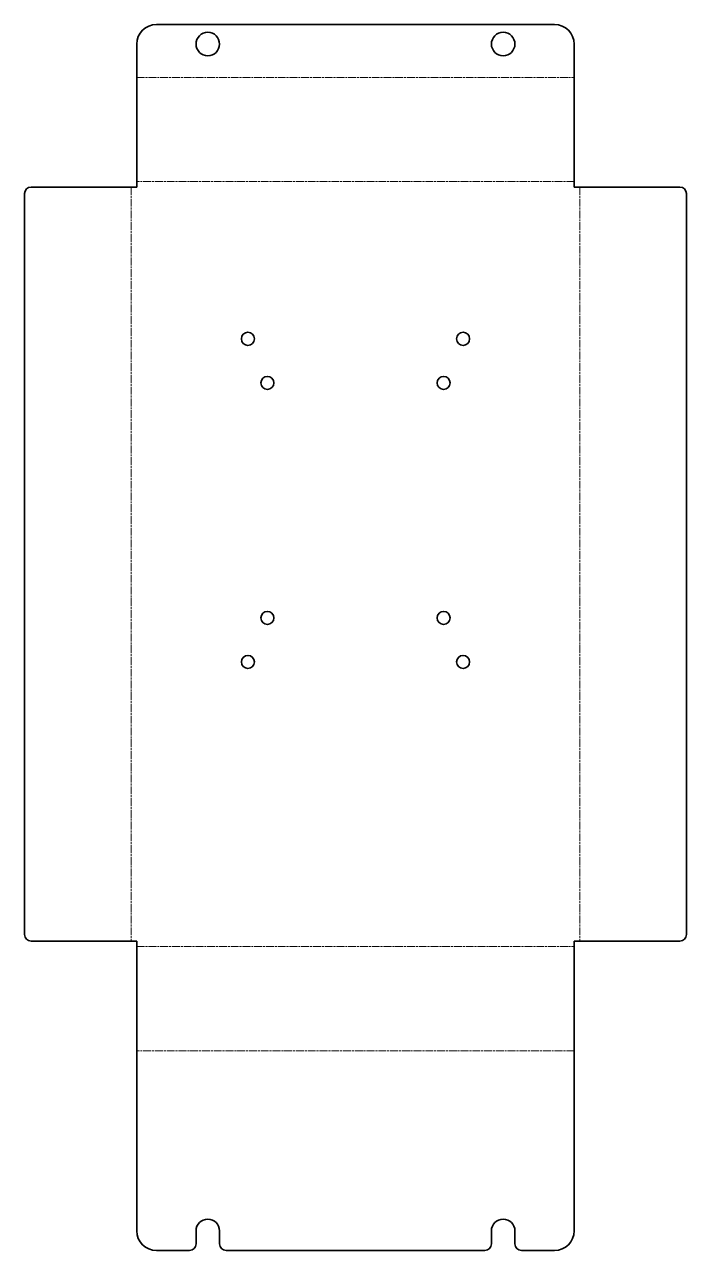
# Model space of a CAD drawing. Header units: inches. Extents: x 0 to 203, y 0 to 376.
import ezdxf

# ---------------------------------------------------------------- set-up
doc = ezdxf.new("R2010")
doc.units = ezdxf.units.IN
doc.header["$MEASUREMENT"] = 0
doc.linetypes.add('Chain', pattern=[13.68, 9.12, -1.14, 2.28, -1.14])
doc.layers.add('SIMUMAK Bend Centerline (ISO)', color=7, linetype='Chain', lineweight=9)
doc.layers.add('SIMUMAK Visible (ISO)', color=7, linetype='Continuous', lineweight=35)

# ---------------------------------------------------------------- blocks, each defined once
blk = doc.blocks.new('CDR-INSMT-V029-CPCBM001_Sheet_CDR-INSMT-V029-CPCBM001 (Desplegada)')
at = {"layer": 'SIMUMAK Bend Centerline (ISO)', "ltscale": 0.263158}
for p, q in [((-67, 171.59), (67, 171.59)), ((67, 139.7), (-67, 139.7)), ((-68.7, 138), (-68.7, -93)), ((68.7, 138), (68.7, -93)), ((-67, -94.7), (67, -94.7)), ((67, -126.59), (-67, -126.59))]:
    blk.add_line(p, q, dxfattribs=at)
at = {"layer": 'SIMUMAK Visible (ISO)'}
for p, q in [((61, 187.79), (-61, 187.79)), ((-67, 181.79), (-67, 138)), ((67, 181.79), (67, 138)), ((-101.39, -91), (-101.39, 136)), ((-99.39, 138), (-67, 138)), ((67, 138), (99.39, 138)), ((101.39, 136), (101.39, -91)), ((-67, -93), (-99.39, -93)), ((-67, -181.79), (-67, -93)), ((99.39, -93), (67, -93)), ((67, -181.79), (67, -93)), ((-48.84, -185.79), (-48.84, -181.79)), ((-41.64, -181.79), (-41.64, -185.79)), ((41.64, -185.79), (41.64, -181.79)), ((48.84, -181.79), (48.84, -185.79)), ((-61, -187.79), (-50.84, -187.79)), ((-39.64, -187.79), (39.64, -187.79)), ((50.84, -187.79), (61, -187.79))]:
    blk.add_line(p, q, dxfattribs=at)
for centre, radius in [((-45.24, 181.79), 3.6), ((45.24, 181.79), 3.6), ((-32.95, 91.5), 2), ((32.95, 91.5), 2), ((-27, 78), 2), ((27, 78), 2), ((-27, 6), 2), ((27, 6), 2), ((-32.95, -7.5), 2), ((32.95, -7.5), 2)]:
    blk.add_circle(centre, radius, dxfattribs=at)
at = {"layer": 'SIMUMAK Visible (ISO)', "extrusion": (0, 0, -1)}
for centre, radius, start, end in [((61, 181.79), 6, 0, 90), ((-61, 181.79), 6, 90, 180), ((99.39, 136), 2, 0, 90), ((-99.39, 136), 2, 90, 180), ((99.39, -91), 2, 270, 0), ((-99.39, -91), 2, 180, 270), ((45.24, -181.79), 3.6, 0, 180), ((-45.24, -181.79), 3.6, 0, 180), ((61, -181.79), 6, 270, 360), ((-61, -181.79), 6, 180, 270), ((50.84, -185.79), 2, 180, 270), ((39.64, -185.79), 2, 270, 360), ((-39.64, -185.79), 2, 180, 270), ((-50.84, -185.79), 2, 270, 360)]:
    blk.add_arc(centre, radius, start, end, dxfattribs=at)

msp = doc.modelspace()

# ---------------------------------------------------------------- block references
msp.add_blockref('CDR-INSMT-V029-CPCBM001_Sheet_CDR-INSMT-V029-CPCBM001 (Desplegada)', (101.39, 187.79))

doc.saveas('drawing.dxf')
